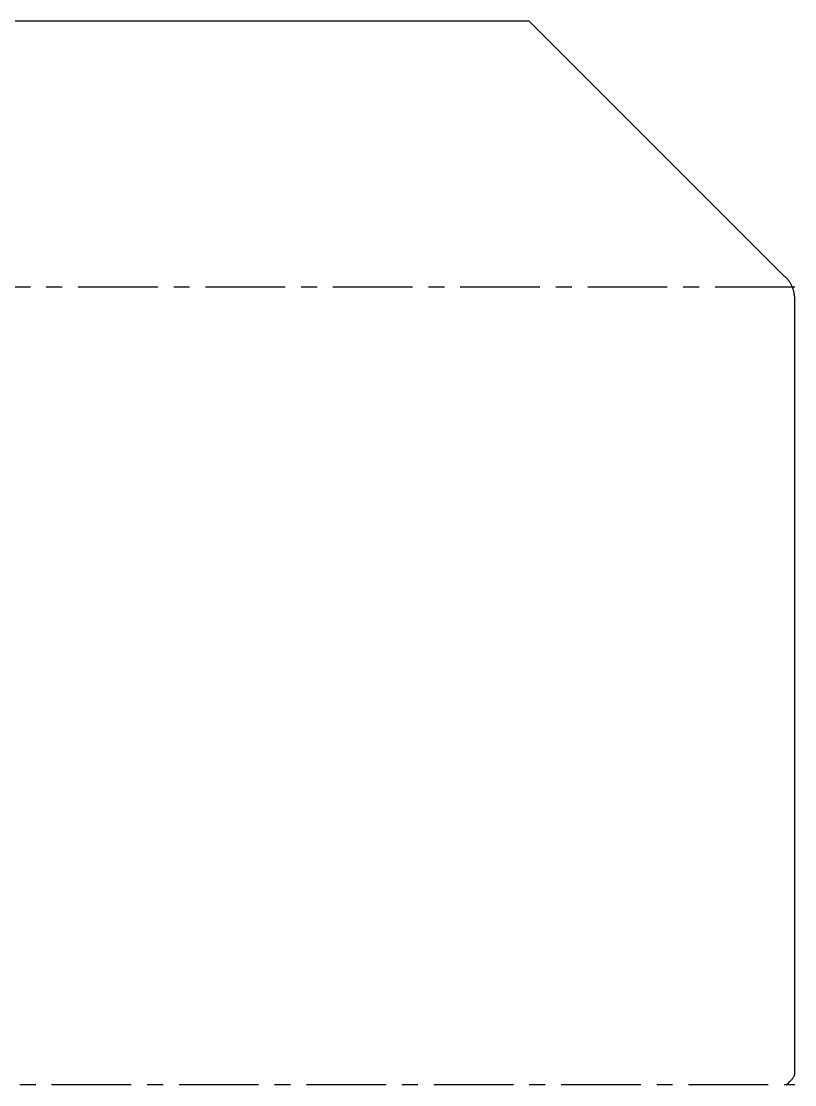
# Model space of a CAD drawing. Header units: millimetres. Extents: x -180 to 2481, y -290 to 1167.
# Drawn here: x 1477.3 to 1623, y 928.5 to 1128.8 of the extents above; entities that cross this region are included whole.
import ezdxf

# ---------------------------------------------------------------- set-up
doc = ezdxf.new("R2010")
doc.units = ezdxf.units.MM
doc.linetypes.add('AXES', pattern=[24, 15, -3, 3, -3])

# ---------------------------------------------------------------- blocks, each defined once
blk = doc.blocks.new('~CargoChairKiosk LasercuttingBaseFrame')
at = {"color": 7}
for p, q in [((650.326838, 250.326838), (250.326838, 250.326838)), ((698.326838, 202.326838), (650.326838, 250.326838)), ((700.326838, 52.163419), (700.326838, 198.163419))]:
    blk.add_line(p, q, dxfattribs=at)
at = {"color": 7, "ltscale": 0.002433}
blk.add_line((698.407113, 202.271814), (698.326838, 202.326838), dxfattribs=at)
at = {"color": 7, "ltscale": 0.002871}
blk.add_line((698.499601, 202.203742), (698.407113, 202.271814), dxfattribs=at)
at = {"color": 7, "ltscale": 0.002919}
blk.add_line((698.591096, 202.131234), (698.499601, 202.203742), dxfattribs=at)
at = {"color": 7, "ltscale": 0.00297}
blk.add_line((698.681557, 202.054228), (698.591096, 202.131234), dxfattribs=at)
at = {"color": 7, "ltscale": 0.003025}
blk.add_line((698.770933, 201.972663), (698.681557, 202.054228), dxfattribs=at)
at = {"color": 7, "ltscale": 0.003083}
blk.add_line((698.85916, 201.886484), (698.770933, 201.972663), dxfattribs=at)
at = {"color": 7, "ltscale": 0.003145}
blk.add_line((698.946168, 201.795645), (698.85916, 201.886484), dxfattribs=at)
at = {"color": 7, "ltscale": 0.003209}
blk.add_line((699.031872, 201.700108), (698.946168, 201.795645), dxfattribs=at)
at = {"color": 7, "ltscale": 0.003275}
blk.add_line((699.116179, 201.599849), (699.031872, 201.700108), dxfattribs=at)
at = {"color": 7, "ltscale": 0.003343}
blk.add_line((699.198985, 201.494858), (699.116179, 201.599849), dxfattribs=at)
at = {"color": 7, "ltscale": 0.003412}
blk.add_line((699.280171, 201.385147), (699.198985, 201.494858), dxfattribs=at)
at = {"color": 7, "ltscale": 0.003482}
blk.add_line((699.359611, 201.270744), (699.280171, 201.385147), dxfattribs=at)
at = {"color": 7, "ltscale": 0.003552}
blk.add_line((699.437166, 201.151708), (699.359611, 201.270744), dxfattribs=at)
at = {"color": 7, "ltscale": 0.003621}
blk.add_line((699.512685, 201.028123), (699.437166, 201.151708), dxfattribs=at)
at = {"color": 7, "ltscale": 0.003688}
blk.add_line((699.586007, 200.900109), (699.512685, 201.028123), dxfattribs=at)
at = {"color": 7, "ltscale": 0.003753}
blk.add_line((699.656962, 200.767822), (699.586007, 200.900109), dxfattribs=at)
at = {"color": 7, "ltscale": 0.003814}
blk.add_line((699.725369, 200.631461), (699.656962, 200.767822), dxfattribs=at)
at = {"color": 7, "ltscale": 0.00387}
blk.add_line((699.79104, 200.491268), (699.725369, 200.631461), dxfattribs=at)
at = {"color": 7, "ltscale": 0.003922}
blk.add_line((699.853793, 200.347506), (699.79104, 200.491268), dxfattribs=at)
at = {"color": 7, "ltscale": 0.003966}
blk.add_line((699.913434, 200.200504), (699.853793, 200.347506), dxfattribs=at)
at = {"color": 1, "linetype": 'AXES'}
for p, q in [((700.326838, 200.245129), (200.326838, 200.245129)), ((200.326838, 50.08171), (700.326838, 50.08171))]:
    blk.add_line(p, q, dxfattribs=at)
at = {"color": 7, "ltscale": 0.003997}
blk.add_line((699.96969, 200.050849), (699.913434, 200.200504), dxfattribs=at)
at = {"color": 7, "ltscale": 0.004013}
for p, q in [((700.022304, 199.899208), (699.96969, 200.050849)), ((700.071056, 199.746273), (700.022304, 199.899208))]:
    blk.add_line(p, q, dxfattribs=at)
at = {"color": 7, "ltscale": 0.003998}
blk.add_line((700.115768, 199.592739), (700.071056, 199.746273), dxfattribs=at)
at = {"color": 7, "ltscale": 0.003968}
blk.add_line((700.156304, 199.439289), (700.115768, 199.592739), dxfattribs=at)
at = {"color": 7, "ltscale": 0.003924}
blk.add_line((700.192566, 199.286584), (700.156304, 199.439289), dxfattribs=at)
at = {"color": 7, "ltscale": 0.003866}
blk.add_line((700.22449, 199.135264), (700.192566, 199.286584), dxfattribs=at)
at = {"color": 7, "ltscale": 0.003796}
blk.add_line((700.252041, 198.985954), (700.22449, 199.135264), dxfattribs=at)
at = {"color": 7, "ltscale": 0.003713}
blk.add_line((700.275212, 198.839264), (700.252041, 198.985954), dxfattribs=at)
at = {"color": 7, "ltscale": 0.003617}
blk.add_line((700.294018, 198.695796), (700.275212, 198.839264), dxfattribs=at)
at = {"color": 7, "ltscale": 0.00351}
blk.add_line((700.308502, 198.556134), (700.294018, 198.695796), dxfattribs=at)
at = {"color": 7, "ltscale": 0.003392}
blk.add_line((700.318732, 198.420837), (700.308502, 198.556134), dxfattribs=at)
at = {"color": 7, "ltscale": 0.003263}
blk.add_line((700.324803, 198.290442), (700.318732, 198.420837), dxfattribs=at)
at = {"color": 7, "ltscale": 0.003176}
blk.add_line((700.326838, 198.163419), (700.324803, 198.290442), dxfattribs=at)
at = {"color": 7, "ltscale": 0.001575}
blk.add_line((700.320623, 52.053959), (700.32571, 52.116754), dxfattribs=at)
at = {"color": 7, "ltscale": 0.001167}
blk.add_line((700.32571, 52.116754), (700.326838, 52.163419), dxfattribs=at)
at = {"color": 7, "ltscale": 0.0057}
blk.add_line((698.804977, 49.980948), (698.958174, 50.149809), dxfattribs=at)
at = {"color": 7, "ltscale": 0.016766}
blk.add_line((698.958174, 50.149809), (699.414316, 50.641457), dxfattribs=at)
at = {"color": 7, "ltscale": 0.006507}
blk.add_line((699.414316, 50.641457), (699.589571, 50.833875), dxfattribs=at)
at = {"color": 7, "ltscale": 0.004832}
blk.add_line((699.589571, 50.833875), (699.717244, 50.978985), dxfattribs=at)
at = {"color": 7, "ltscale": 0.004088}
blk.add_line((699.717244, 50.978985), (699.822603, 51.104056), dxfattribs=at)
at = {"color": 7, "ltscale": 0.003541}
blk.add_line((699.822603, 51.104056), (699.911038, 51.214696), dxfattribs=at)
at = {"color": 7, "ltscale": 0.003127}
blk.add_line((699.911038, 51.214696), (699.986191, 51.314668), dxfattribs=at)
at = {"color": 7, "ltscale": 0.002801}
blk.add_line((699.986191, 51.314668), (700.050476, 51.406429), dxfattribs=at)
at = {"color": 7, "ltscale": 0.002534}
blk.add_line((700.050476, 51.406429), (700.105507, 51.491572), dxfattribs=at)
at = {"color": 7, "ltscale": 0.002317}
blk.add_line((700.105507, 51.491572), (700.152567, 51.571394), dxfattribs=at)
at = {"color": 7, "ltscale": 0.002137}
blk.add_line((700.152567, 51.571394), (700.192646, 51.646909), dxfattribs=at)
at = {"color": 7, "ltscale": 0.001989}
blk.add_line((700.192646, 51.646909), (700.226507, 51.71892), dxfattribs=at)
at = {"color": 7, "ltscale": 0.001868}
blk.add_line((700.226507, 51.71892), (700.254755, 51.788084), dxfattribs=at)
at = {"color": 7, "ltscale": 0.001842}
blk.add_line((700.254755, 51.788084), (700.278739, 51.85775), dxfattribs=at)
at = {"color": 7, "ltscale": 0.001744}
blk.add_line((700.278739, 51.85775), (700.297439, 51.924952), dxfattribs=at)
at = {"color": 7, "ltscale": 0.001667}
blk.add_line((700.297439, 51.924952), (700.311284, 51.990183), dxfattribs=at)
at = {"color": 7, "ltscale": 0.001611}
blk.add_line((700.311284, 51.990183), (700.320623, 52.053959), dxfattribs=at)

msp = doc.modelspace()

# ---------------------------------------------------------------- block references
msp.add_blockref('~CargoChairKiosk LasercuttingBaseFrame', (922.65, 878.42))

doc.saveas('drawing.dxf')
